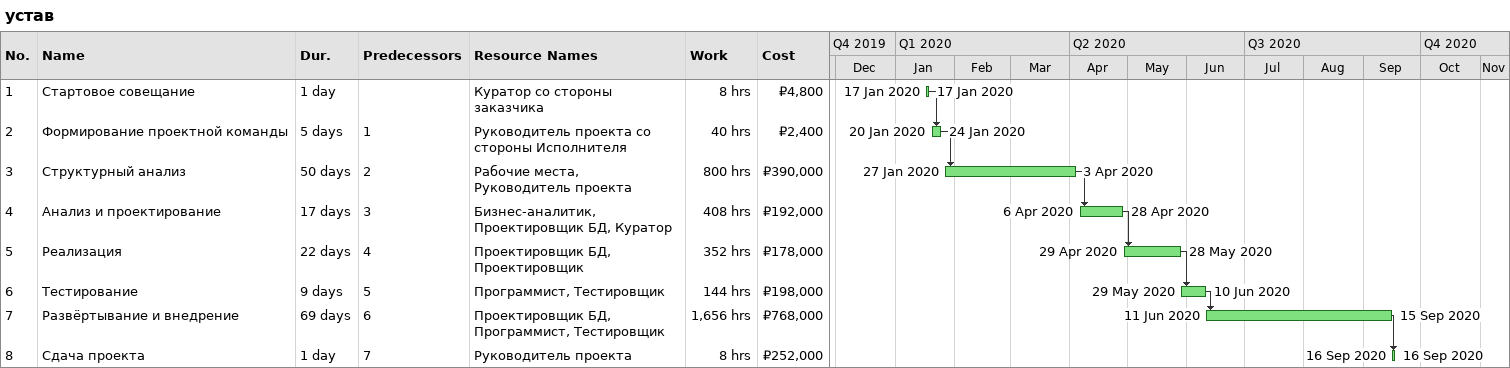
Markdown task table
устав

| ID | Task | Duration | Start | Finish | Predecessors | Resources | Work (h) | Cost (₽) |
|---|---|---|---|---|---|---|---|---|
| 1 | Стартовое совещание | 1d | 2020-01-17 | 2020-01-17 |  | Куратор со стороны заказчика | 8 | 4800 |
| 2 | Формирование проектной команды | 5d | 2020-01-20 | 2020-01-24 | 1 | Руководитель проекта со стороны Исполнителя | 40 | 2400 |
| 3 | Структурный анализ | 50d | 2020-01-27 | 2020-04-03 | 2 | Рабочие места, Руководитель проекта | 800 | 390000 |
| 4 | Анализ и проектирование | 17d | 2020-04-06 | 2020-04-28 | 3 | Бизнес-аналитик, Проектировщик БД, Куратор | 408 | 192000 |
| 5 | Реализация | 22d | 2020-04-29 | 2020-05-28 | 4 | Проектировщик БД, Проектировщик | 352 | 178000 |
| 6 | Тестирование | 9d | 2020-05-29 | 2020-06-10 | 5 | Программист, Тестировщик | 144 | 198000 |
| 7 | Развёртывание и внедрение | 69d | 2020-06-11 | 2020-09-15 | 6 | Проектировщик БД, Программист, Тестировщик | 1656 | 768000 |
| 8 | Сдача проекта | 1d | 2020-09-16 | 2020-09-16 | 7 | Руководитель проекта | 8 | 252000 |
